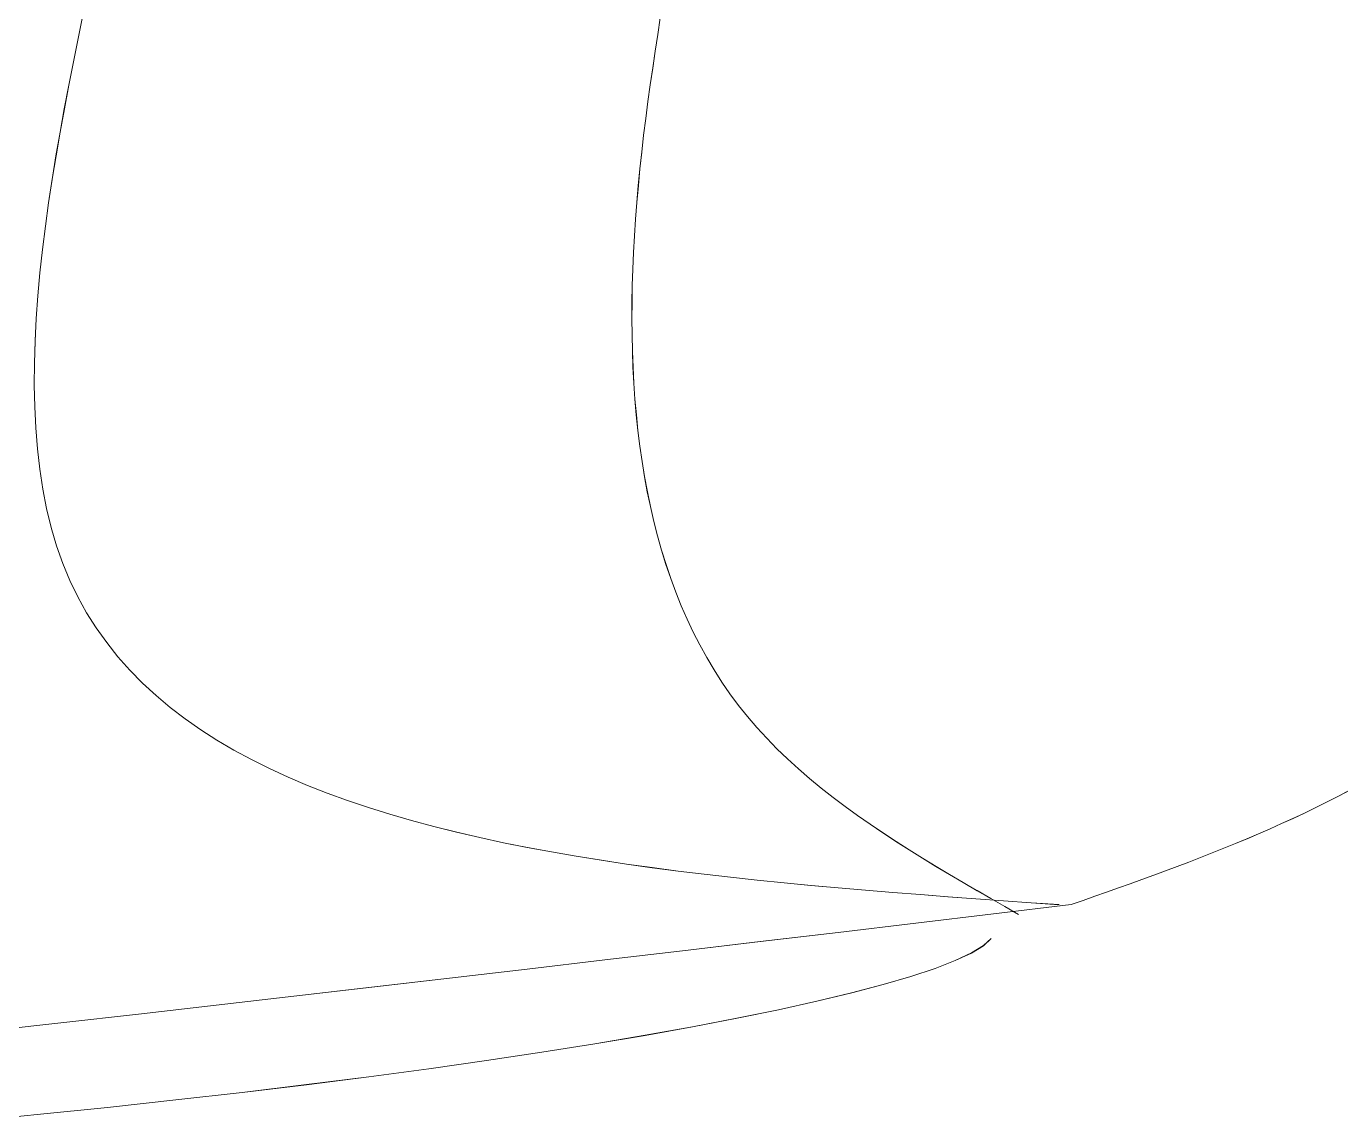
# Model space of a CAD drawing. Header units: centimetres. Extents: x 3695 to 5327, y 1631 to 2449.
# Drawn here: x 4795.49 to 4827.04, y 1803.75 to 1830.03 of the extents above; entities that cross this region are included whole.
import ezdxf

# ---------------------------------------------------------------- set-up
doc = ezdxf.new("R2010")
doc.units = ezdxf.units.CM
doc.layers.add('傢俱', color=7, linetype='Continuous', lineweight=15)

# ---------------------------------------------------------------- blocks, each defined once
blk = doc.blocks.new('沙發030')
for p, q in [((-53.786, -2.284), (-52.097, -2.138)), ((-52.097, -2.138), (-50.364, -1.995)), ((-57.025, -2.591), (-55.429, -2.436)), ((-55.429, -2.436), (-53.786, -2.284)), ((-60.068, -2.916), (-58.572, -2.752)), ((-58.572, -2.752), (-57.025, -2.591)), ((-62.9, -3.26), (-61.511, -3.086)), ((-61.511, -3.086), (-60.068, -2.916)), ((-65.504, -3.619), (-64.232, -3.438)), ((-64.232, -3.438), (-62.9, -3.26)), ((-66.712, -3.803), (-65.504, -3.619)), ((-68.926, -4.177), (-67.854, -3.989)), ((-67.854, -3.989), (-66.712, -3.803)), ((-70.845, -4.554), (-69.924, -4.365)), ((-69.924, -4.365), (-68.926, -4.177)), ((-54.567, -4.511), (-52.7, -4.331)), ((-52.7, -4.331), (-50.833, -4.152)), ((-71.687, -4.742), (-70.845, -4.554)), ((-58.302, -4.877), (-56.435, -4.693)), ((-56.435, -4.693), (-54.567, -4.511)), ((-73.116, -5.114), (-72.445, -4.929)), ((-72.445, -4.929), (-71.687, -4.742)), ((-60.171, -5.062), (-58.302, -4.877)), ((-74.186, -5.476), (-73.698, -5.297)), ((-73.698, -5.297), (-73.116, -5.114)), ((-63.908, -5.437), (-62.039, -5.249)), ((-62.039, -5.249), (-60.171, -5.062)), ((-74.87, -5.823), (-74.578, -5.652)), ((-74.578, -5.652), (-74.186, -5.476)), ((-67.646, -5.817), (-65.777, -5.627)), ((-65.777, -5.627), (-63.908, -5.437)), ((-75.059, -5.989), (-74.87, -5.823)), ((-69.515, -6.007), (-67.646, -5.817)), ((-73.253, -6.391), (-71.384, -6.199)), ((-71.384, -6.199), (-69.515, -6.007)), ((-76.992, -6.776), (-75.123, -6.583)), ((-75.724, -6.556), (-75.394, -6.752)), ((-75.123, -6.583), (-73.253, -6.391)), ((-77.276, -6.87), (-77.561, -6.965)), ((-76.992, -6.776), (-77.276, -6.87)), ((-76.698, -6.777), (-76.032, -6.835)), ((-76.032, -6.835), (-75.366, -6.893)), ((-75.394, -6.752), (-75.064, -6.948)), ((-75.366, -6.893), (-74.7, -6.952)), ((-78.413, -7.253), (-78.697, -7.35)), ((-78.129, -7.157), (-78.413, -7.253)), ((-77.845, -7.061), (-78.129, -7.157)), ((-77.561, -6.965), (-77.845, -7.061)), ((-75.064, -6.948), (-74.736, -7.145)), ((-74.736, -7.145), (-74.408, -7.343)), ((-74.7, -6.952), (-74.036, -7.012)), ((-74.036, -7.012), (-73.374, -7.073)), ((-73.374, -7.073), (-72.714, -7.136)), ((-72.714, -7.136), (-72.057, -7.201)), ((-72.057, -7.201), (-71.403, -7.268)), ((-79.264, -7.548), (-79.546, -7.648)), ((-78.98, -7.448), (-79.264, -7.548)), ((-78.697, -7.35), (-78.98, -7.448)), ((-74.408, -7.343), (-74.083, -7.542)), ((-74.083, -7.542), (-73.76, -7.743)), ((-71.403, -7.268), (-70.753, -7.337)), ((-70.753, -7.337), (-70.106, -7.409)), ((-70.106, -7.409), (-69.464, -7.484)), ((-69.464, -7.484), (-68.827, -7.563)), ((-68.827, -7.563), (-68.195, -7.646)), ((-80.111, -7.853), (-80.392, -7.958)), ((-79.829, -7.75), (-80.111, -7.853)), ((-79.546, -7.648), (-79.829, -7.75)), ((-73.76, -7.743), (-73.44, -7.945)), ((-68.195, -7.646), (-67.569, -7.732)), ((-67.569, -7.732), (-66.95, -7.823)), ((-66.95, -7.823), (-66.337, -7.919)), ((-80.954, -8.175), (-81.234, -8.286)), ((-80.673, -8.065), (-80.954, -8.175)), ((-80.392, -7.958), (-80.673, -8.065)), ((-73.44, -7.945), (-73.123, -8.15)), ((-73.123, -8.15), (-72.81, -8.357)), ((-66.337, -7.919), (-65.731, -8.02)), ((-65.731, -8.02), (-65.132, -8.126)), ((-65.132, -8.126), (-64.542, -8.238)), ((-81.791, -8.516), (-82.069, -8.634)), ((-81.513, -8.399), (-81.791, -8.516)), ((-81.234, -8.286), (-81.513, -8.399)), ((-72.81, -8.357), (-72.501, -8.566)), ((-64.542, -8.238), (-63.96, -8.356)), ((-63.96, -8.356), (-63.387, -8.48)), ((-63.387, -8.48), (-62.824, -8.61)), ((-82.346, -8.756), (-82.622, -8.88)), ((-82.069, -8.634), (-82.346, -8.756)), ((-72.501, -8.566), (-72.196, -8.779)), ((-72.196, -8.779), (-71.897, -8.995)), ((-62.824, -8.61), (-62.27, -8.748)), ((-62.27, -8.748), (-61.727, -8.893)), ((-83.171, -9.139), (-83.444, -9.273)), ((-82.897, -9.008), (-83.171, -9.139)), ((-82.622, -8.88), (-82.897, -9.008)), ((-71.897, -8.995), (-71.604, -9.215)), ((-61.727, -8.893), (-61.194, -9.045)), ((-61.194, -9.045), (-60.673, -9.205)), ((-83.444, -9.273), (-83.717, -9.411)), ((-71.604, -9.215), (-71.317, -9.439)), ((-71.317, -9.439), (-71.036, -9.667)), ((-60.673, -9.205), (-60.163, -9.373)), ((-60.163, -9.373), (-59.665, -9.55)), ((-71.036, -9.667), (-70.762, -9.9)), ((-59.665, -9.55), (-59.179, -9.736)), ((-59.179, -9.736), (-58.707, -9.931)), ((-70.762, -9.9), (-70.496, -10.137)), ((-58.707, -9.931), (-58.248, -10.135)), ((-70.496, -10.137), (-70.238, -10.38)), ((-70.238, -10.38), (-69.988, -10.628)), ((-58.248, -10.135), (-57.802, -10.349)), ((-57.802, -10.349), (-57.371, -10.572)), ((-69.988, -10.628), (-69.747, -10.883)), ((-57.371, -10.572), (-56.955, -10.807)), ((-69.747, -10.883), (-69.516, -11.143)), ((-56.955, -10.807), (-56.554, -11.052)), ((-69.516, -11.143), (-69.294, -11.41)), ((-56.554, -11.052), (-56.169, -11.308)), ((-56.169, -11.308), (-55.799, -11.575)), ((-69.294, -11.41), (-69.083, -11.683)), ((-55.799, -11.575), (-55.446, -11.854)), ((-69.083, -11.683), (-68.882, -11.963)), ((-68.882, -11.963), (-68.691, -12.25)), ((-55.446, -11.854), (-55.11, -12.145)), ((-68.691, -12.25), (-68.51, -12.543)), ((-55.11, -12.145), (-54.792, -12.448)), ((-68.51, -12.543), (-68.339, -12.842)), ((-54.792, -12.448), (-54.491, -12.764)), ((-68.339, -12.842), (-68.177, -13.147)), ((-54.491, -12.764), (-54.208, -13.092)), ((-68.177, -13.147), (-68.025, -13.457)), ((-54.208, -13.092), (-53.945, -13.434)), ((-68.025, -13.457), (-67.882, -13.774)), ((-53.945, -13.434), (-53.7, -13.789)), ((-67.882, -13.774), (-67.748, -14.096)), ((-53.7, -13.789), (-53.475, -14.158)), ((-67.748, -14.096), (-67.623, -14.423)), ((-53.475, -14.158), (-53.271, -14.542)), ((-67.623, -14.423), (-67.506, -14.755)), ((-67.506, -14.755), (-67.398, -15.092)), ((-53.271, -14.542), (-53.086, -14.939)), ((-67.398, -15.092), (-67.298, -15.434)), ((-53.086, -14.939), (-52.923, -15.352)), ((-67.298, -15.434), (-67.206, -15.78)), ((-52.923, -15.352), (-52.781, -15.779)), ((-67.206, -15.78), (-67.123, -16.131)), ((-52.781, -15.779), (-52.659, -16.22)), ((-67.123, -16.131), (-67.047, -16.485)), ((-52.659, -16.22), (-52.556, -16.675)), ((-67.047, -16.485), (-66.978, -16.844)), ((-52.556, -16.675), (-52.473, -17.142)), ((-66.978, -16.844), (-66.918, -17.207)), ((-66.918, -17.207), (-66.864, -17.573)), ((-52.473, -17.142), (-52.407, -17.621)), ((-66.864, -17.573), (-66.817, -17.943)), ((-52.407, -17.621), (-52.358, -18.111)), ((-66.817, -17.943), (-66.777, -18.316)), ((-52.358, -18.111), (-52.326, -18.611)), ((-66.777, -18.316), (-66.744, -18.693)), ((-52.326, -18.611), (-52.309, -19.121)), ((-66.744, -18.693), (-66.717, -19.072)), ((-66.717, -19.072), (-66.697, -19.454)), ((-52.309, -19.121), (-52.307, -19.639)), ((-66.697, -19.454), (-66.683, -19.839)), ((-66.683, -19.839), (-66.675, -20.226)), ((-52.307, -19.639), (-52.318, -20.165)), ((-52.318, -20.165), (-52.343, -20.699)), ((-66.675, -20.226), (-66.672, -20.615)), ((-66.672, -20.615), (-66.675, -21.007)), ((-52.343, -20.699), (-52.38, -21.239)), ((-66.675, -21.007), (-66.684, -21.4)), ((-66.684, -21.4), (-66.698, -21.795)), ((-52.38, -21.239), (-52.429, -21.784)), ((-66.698, -21.795), (-66.717, -22.192)), ((-52.429, -21.784), (-52.488, -22.335)), ((-66.717, -22.192), (-66.741, -22.59)), ((-52.488, -22.335), (-52.558, -22.89)), ((-66.741, -22.59), (-66.769, -22.989)), ((-66.769, -22.989), (-66.802, -23.389)), ((-52.558, -22.89), (-52.636, -23.448)), ((-66.802, -23.389), (-66.839, -23.79)), ((-52.636, -23.448), (-52.723, -24.008)), ((-66.839, -23.79), (-66.881, -24.192)), ((-66.881, -24.192), (-66.926, -24.594)), ((-52.723, -24.008), (-52.817, -24.571)), ((-66.926, -24.594), (-66.976, -24.997)), ((-52.817, -24.571), (-52.918, -25.134)), ((-66.976, -24.997), (-67.028, -25.4)), ((-52.918, -25.134), (-53.024, -25.698)), ((-67.028, -25.4), (-67.085, -25.802)), ((-67.085, -25.802), (-67.144, -26.205)), ((-53.024, -25.698), (-53.136, -26.261)), ((-67.144, -26.205), (-67.207, -26.607)), ((-53.136, -26.261), (-53.252, -26.824)), ((-67.207, -26.607), (-67.273, -27.008)), ((-67.273, -27.008), (-67.34, -27.409)), ((-53.252, -26.824), (-53.372, -27.384)), ((-67.34, -27.409), (-67.408, -27.808)), ((-53.372, -27.384), (-53.494, -27.941)), ((-67.408, -27.808), (-67.473, -28.205)), ((-53.494, -27.941), (-53.618, -28.495))]:
    blk.add_line(p, q)

msp = doc.modelspace()

# ---------------------------------------------------------------- linework, layer by layer
at = {"layer": '傢俱'}
for p, q in [((4796.734, 1829.742), (4796.849, 1830.298)), ((4810.648, 1829.834), (4810.707, 1830.232)), ((4810.587, 1829.433), (4810.648, 1829.834)), ((4796.621, 1829.182), (4796.734, 1829.742)), ((4796.51, 1828.62), (4796.621, 1829.182)), ((4810.526, 1829.032), (4810.587, 1829.433)), ((4810.467, 1828.629), (4810.526, 1829.032)), ((4796.403, 1828.056), (4796.51, 1828.62)), ((4810.411, 1828.226), (4810.467, 1828.629)), ((4810.358, 1827.823), (4810.411, 1828.226)), ((4796.301, 1827.491), (4796.403, 1828.056)), ((4810.308, 1827.419), (4810.358, 1827.823)), ((4796.203, 1826.925), (4796.301, 1827.491)), ((4810.261, 1827.016), (4810.308, 1827.419)), ((4810.219, 1826.613), (4810.261, 1827.016)), ((4796.111, 1826.36), (4796.203, 1826.925)), ((4796.026, 1825.796), (4796.111, 1826.36)), ((4810.18, 1826.21), (4810.219, 1826.613)), ((4810.145, 1825.807), (4810.18, 1826.21)), ((4795.949, 1825.234), (4796.026, 1825.796)), ((4810.114, 1825.406), (4810.145, 1825.807)), ((4810.087, 1825.005), (4810.114, 1825.406)), ((4795.88, 1824.675), (4795.949, 1825.234)), ((4810.065, 1824.605), (4810.087, 1825.005)), ((4795.819, 1824.12), (4795.88, 1824.675)), ((4810.048, 1824.207), (4810.065, 1824.605)), ((4795.769, 1823.568), (4795.819, 1824.12)), ((4810.036, 1823.81), (4810.048, 1824.207)), ((4810.028, 1823.415), (4810.036, 1823.81)), ((4795.729, 1823.022), (4795.769, 1823.568)), ((4810.026, 1823.021), (4810.028, 1823.415)), ((4795.701, 1822.481), (4795.729, 1823.022)), ((4810.029, 1822.63), (4810.026, 1823.021)), ((4810.038, 1822.241), (4810.029, 1822.63)), ((4795.685, 1821.948), (4795.701, 1822.481)), ((4810.052, 1821.854), (4810.038, 1822.241)), ((4795.681, 1821.421), (4795.685, 1821.948)), ((4810.073, 1821.469), (4810.052, 1821.854)), ((4795.692, 1820.903), (4795.681, 1821.421)), ((4810.099, 1821.088), (4810.073, 1821.469)), ((4810.132, 1820.709), (4810.099, 1821.088)), ((4795.717, 1820.394), (4795.692, 1820.903)), ((4810.171, 1820.333), (4810.132, 1820.709)), ((4795.757, 1819.894), (4795.717, 1820.394)), ((4810.217, 1819.961), (4810.171, 1820.333)), ((4795.814, 1819.405), (4795.757, 1819.894)), ((4810.27, 1819.592), (4810.217, 1819.961)), ((4795.888, 1818.927), (4795.814, 1819.405)), ((4810.33, 1819.226), (4810.27, 1819.592)), ((4810.396, 1818.864), (4810.33, 1819.226)), ((4795.979, 1818.461), (4795.888, 1818.927)), ((4810.471, 1818.507), (4810.396, 1818.864)), ((4796.089, 1818.009), (4795.979, 1818.461)), ((4810.552, 1818.153), (4810.471, 1818.507)), ((4810.642, 1817.804), (4810.552, 1818.153)), ((4796.218, 1817.569), (4796.089, 1818.009)), ((4810.739, 1817.459), (4810.642, 1817.804)), ((4796.367, 1817.144), (4796.218, 1817.569)), ((4810.844, 1817.119), (4810.739, 1817.459)), ((4796.537, 1816.735), (4796.367, 1817.144)), ((4810.958, 1816.784), (4810.844, 1817.119)), ((4796.728, 1816.34), (4796.537, 1816.735)), ((4811.08, 1816.454), (4810.958, 1816.784)), ((4796.939, 1815.96), (4796.728, 1816.34)), ((4811.21, 1816.129), (4811.08, 1816.454)), ((4797.169, 1815.595), (4796.939, 1815.96)), ((4811.349, 1815.809), (4811.21, 1816.129)), ((4797.42, 1815.243), (4797.169, 1815.595)), ((4811.498, 1815.495), (4811.349, 1815.809)), ((4811.655, 1815.187), (4811.498, 1815.495)), ((4797.689, 1814.906), (4797.42, 1815.243)), ((4811.821, 1814.884), (4811.655, 1815.187)), ((4797.977, 1814.582), (4797.689, 1814.906)), ((4811.997, 1814.588), (4811.821, 1814.884)), ((4798.282, 1814.271), (4797.977, 1814.582)), ((4812.183, 1814.298), (4811.997, 1814.588)), ((4798.606, 1813.973), (4798.282, 1814.271)), ((4812.379, 1814.015), (4812.183, 1814.298)), ((4812.584, 1813.738), (4812.379, 1814.015)), ((4798.946, 1813.688), (4798.606, 1813.973)), ((4799.304, 1813.415), (4798.946, 1813.688)), ((4812.8, 1813.468), (4812.584, 1813.738)), ((4799.678, 1813.154), (4799.304, 1813.415)), ((4813.026, 1813.205), (4812.8, 1813.468)), ((4800.067, 1812.904), (4799.678, 1813.154)), ((4813.261, 1812.948), (4813.026, 1813.205)), ((4800.472, 1812.665), (4800.067, 1812.904)), ((4813.506, 1812.698), (4813.261, 1812.948)), ((4800.892, 1812.438), (4800.472, 1812.665)), ((4801.327, 1812.221), (4800.892, 1812.438)), ((4813.76, 1812.454), (4813.506, 1812.698)), ((4814.022, 1812.215), (4813.76, 1812.454)), ((4801.775, 1812.014), (4801.327, 1812.221)), ((4814.292, 1811.982), (4814.022, 1812.215)), ((4802.238, 1811.818), (4801.775, 1812.014)), ((4802.713, 1811.63), (4802.238, 1811.818)), ((4814.57, 1811.754), (4814.292, 1811.982)), ((4803.202, 1811.453), (4802.713, 1811.63)), ((4814.854, 1811.53), (4814.57, 1811.754)), ((4815.145, 1811.311), (4814.854, 1811.53)), ((4826.712, 1811.422), (4826.983, 1811.561)), ((4826.983, 1811.561), (4827.253, 1811.703)), ((4803.702, 1811.284), (4803.202, 1811.453)), ((4804.215, 1811.124), (4803.702, 1811.284)), ((4815.442, 1811.096), (4815.145, 1811.311)), ((4826.167, 1811.155), (4826.44, 1811.287)), ((4826.44, 1811.287), (4826.712, 1811.422)), ((4804.739, 1810.972), (4804.215, 1811.124)), ((4805.274, 1810.829), (4804.739, 1810.972)), ((4815.744, 1810.885), (4815.442, 1811.096)), ((4816.052, 1810.677), (4815.744, 1810.885)), ((4825.342, 1810.777), (4825.618, 1810.9)), ((4825.618, 1810.9), (4825.893, 1811.026)), ((4825.893, 1811.026), (4826.167, 1811.155)), ((4805.82, 1810.693), (4805.274, 1810.829)), ((4806.376, 1810.564), (4805.82, 1810.693)), ((4806.941, 1810.443), (4806.376, 1810.564)), ((4816.364, 1810.472), (4816.052, 1810.677)), ((4824.51, 1810.422), (4824.788, 1810.538)), ((4824.788, 1810.538), (4825.066, 1810.656)), ((4825.066, 1810.656), (4825.342, 1810.777)), ((4807.516, 1810.328), (4806.941, 1810.443)), ((4808.1, 1810.22), (4807.516, 1810.328)), ((4808.692, 1810.117), (4808.1, 1810.22)), ((4816.681, 1810.27), (4816.364, 1810.472)), ((4817.001, 1810.071), (4816.681, 1810.27)), ((4823.953, 1810.197), (4824.232, 1810.309)), ((4824.232, 1810.309), (4824.51, 1810.422)), ((4809.292, 1810.021), (4808.692, 1810.117)), ((4809.899, 1809.93), (4809.292, 1810.021)), ((4810.514, 1809.844), (4809.899, 1809.93)), ((4817.324, 1809.874), (4817.001, 1810.071)), ((4823.112, 1809.873), (4823.392, 1809.979)), ((4823.392, 1809.979), (4823.673, 1810.087)), ((4823.673, 1810.087), (4823.953, 1810.197)), ((4811.135, 1809.763), (4810.514, 1809.844)), ((4811.762, 1809.687), (4811.135, 1809.763)), ((4812.395, 1809.614), (4811.762, 1809.687)), ((4813.033, 1809.546), (4812.395, 1809.614)), ((4817.651, 1809.678), (4817.324, 1809.874)), ((4817.979, 1809.485), (4817.651, 1809.678)), ((4822.267, 1809.561), (4822.549, 1809.664)), ((4822.549, 1809.664), (4822.831, 1809.768)), ((4822.831, 1809.768), (4823.112, 1809.873)), ((4813.677, 1809.481), (4813.033, 1809.546)), ((4814.324, 1809.419), (4813.677, 1809.481)), ((4814.976, 1809.36), (4814.324, 1809.419)), ((4815.631, 1809.304), (4814.976, 1809.36)), ((4816.289, 1809.25), (4815.631, 1809.304)), ((4818.31, 1809.292), (4817.979, 1809.485)), ((4818.642, 1809.101), (4818.31, 1809.292)), ((4821.42, 1809.258), (4821.703, 1809.358)), ((4821.703, 1809.358), (4821.985, 1809.459)), ((4821.985, 1809.459), (4822.267, 1809.561)), ((4816.95, 1809.198), (4816.289, 1809.25)), ((4817.613, 1809.148), (4816.95, 1809.198)), ((4818.277, 1809.099), (4817.613, 1809.148)), ((4818.944, 1809.05), (4818.277, 1809.099)), ((4818.974, 1808.91), (4818.642, 1809.101)), ((4820.572, 1808.959), (4818.706, 1808.736)), ((4819.61, 1809.003), (4818.944, 1809.05)), ((4820.278, 1808.956), (4819.61, 1809.003)), ((4820.572, 1808.959), (4820.855, 1809.059)), ((4820.855, 1809.059), (4821.137, 1809.158)), ((4821.137, 1809.158), (4821.42, 1809.258)), ((4818.706, 1808.736), (4816.84, 1808.514)), ((4819.307, 1808.719), (4818.974, 1808.91)), ((4816.84, 1808.514), (4814.974, 1808.292)), ((4813.108, 1808.07), (4811.242, 1807.849)), ((4814.974, 1808.292), (4813.108, 1808.07)), ((4818.652, 1808.141), (4818.466, 1807.972)), ((4811.242, 1807.849), (4809.376, 1807.629)), ((4818.176, 1807.796), (4817.787, 1807.614)), ((4818.466, 1807.972), (4818.176, 1807.796)), ((4807.511, 1807.409), (4805.645, 1807.191)), ((4809.376, 1807.629), (4807.511, 1807.409)), ((4817.302, 1807.427), (4816.723, 1807.235)), ((4817.787, 1807.614), (4817.302, 1807.427)), ((4805.645, 1807.191), (4803.78, 1806.974)), ((4816.723, 1807.235), (4816.055, 1807.039)), ((4801.915, 1806.758), (4800.051, 1806.544)), ((4803.78, 1806.974), (4801.915, 1806.758)), ((4815.3, 1806.84), (4814.462, 1806.638)), ((4816.055, 1807.039), (4815.3, 1806.84)), ((4800.051, 1806.544), (4798.186, 1806.332)), ((4813.543, 1806.435), (4812.548, 1806.23)), ((4814.462, 1806.638), (4813.543, 1806.435)), ((4796.322, 1806.121), (4794.458, 1805.913)), ((4798.186, 1806.332), (4796.322, 1806.121)), ((4812.548, 1806.23), (4811.48, 1806.025)), ((4810.342, 1805.82), (4809.136, 1805.617)), ((4811.48, 1806.025), (4810.342, 1805.82)), ((4809.136, 1805.617), (4807.867, 1805.415)), ((4806.538, 1805.215), (4805.152, 1805.019)), ((4807.867, 1805.415), (4806.538, 1805.215)), ((4805.152, 1805.019), (4803.712, 1804.826)), ((4802.219, 1804.637), (4800.675, 1804.452)), ((4803.712, 1804.826), (4802.219, 1804.637)), ((4799.082, 1804.27), (4797.441, 1804.093)), ((4800.675, 1804.452), (4799.082, 1804.27)), ((4795.755, 1803.919), (4794.025, 1803.748)), ((4797.441, 1804.093), (4795.755, 1803.919))]:
    msp.add_line(p, q, dxfattribs=at)

# ---------------------------------------------------------------- block references
at = {"layer": '傢俱', "rotation": 180.9279815504732}
msp.add_blockref('沙發030', (4743.7, 1800.938), dxfattribs=at)

doc.saveas('drawing.dxf')
